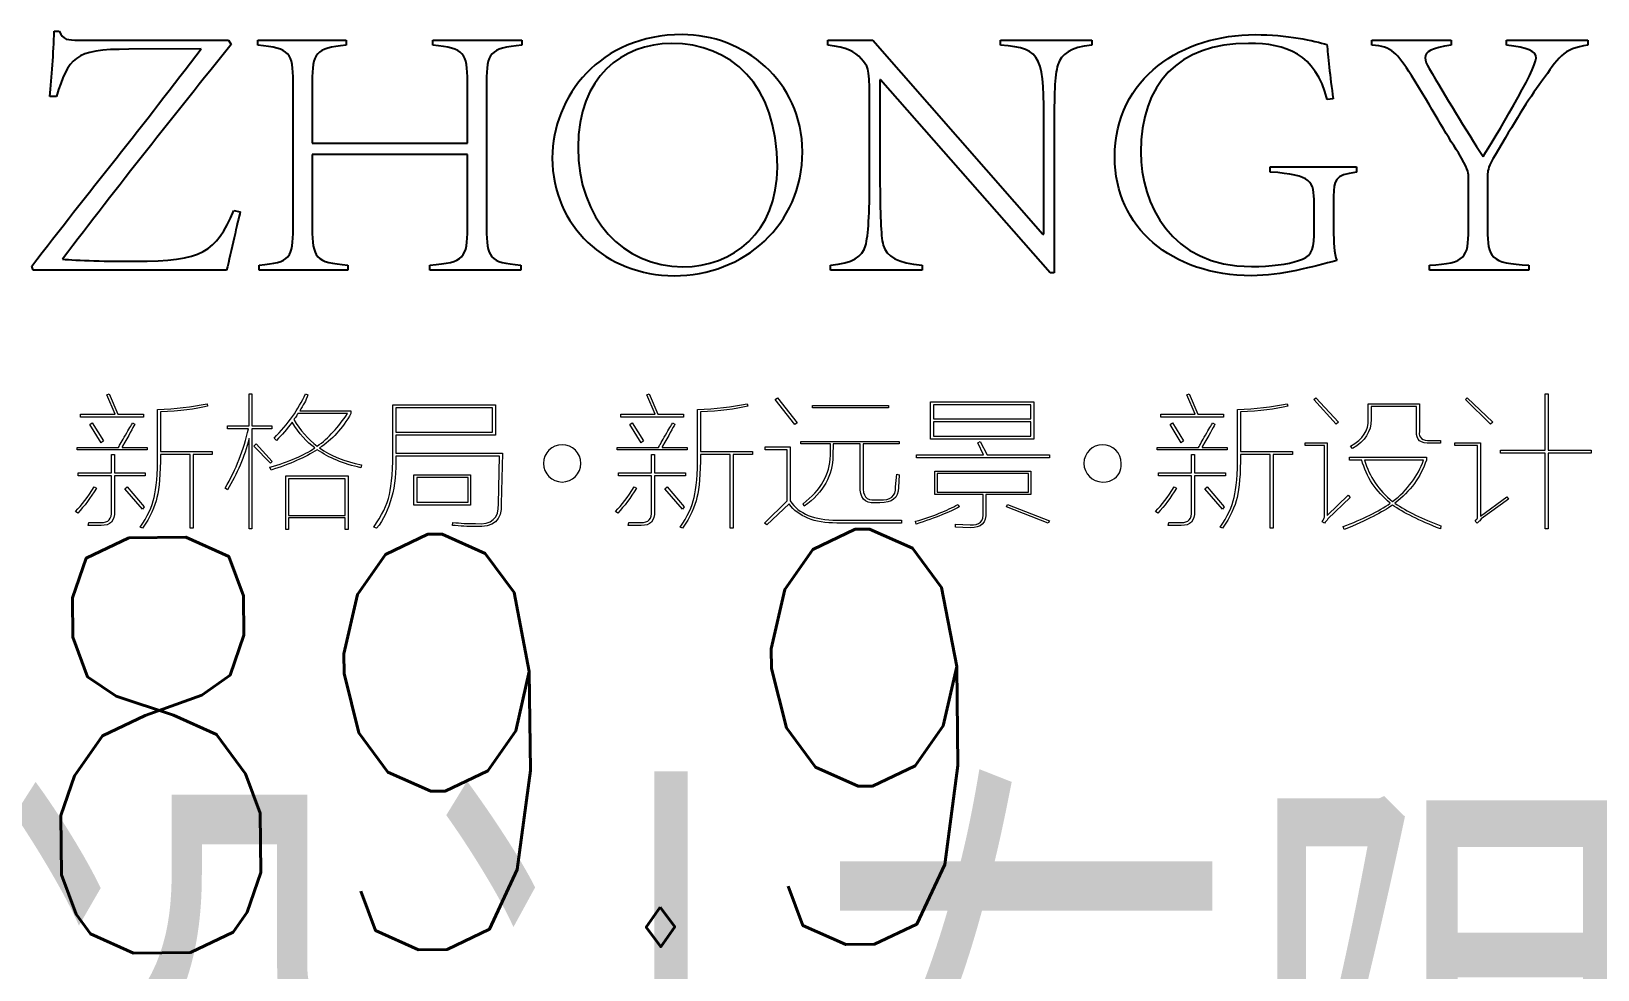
# Model space of a CAD drawing. Extents: x -266287 to 275962, y -324567 to 363765.
# Drawn here: x 256462 to 264000, y 328050 to 332569 of the extents above; entities that cross this region are included whole.
import ezdxf

# ---------------------------------------------------------------- set-up
doc = ezdxf.new("R2010")
doc.units = 0
doc.header["$LTSCALE"] = 1000
doc.layers.get('0').update_dxf_attribs({"linetype": 'CONTINUOUS'})
doc.layers.add('图层1', color=251, linetype='CONTINUOUS')
doc.styles.add('-黑体', font='simhei.ttf', dxfattribs={"width": 0.8})
doc.styles.add('ROMANS', font='ROMANS.shx', dxfattribs={"width": 0.8})

msp = doc.modelspace()

# ---------------------------------------------------------------- linework, layer by layer
at = {"lineweight": 9}
for p, q in [((256825.47448, 330817.73408), (256836.75717, 330823.24623)), ((256864.74857, 330725.14714), (256825.47448, 330817.73408)), ((256836.75717, 330823.24623), (256878.78733, 330725.14714)), ((259424.45451, 330817.73408), (259435.7372, 330823.24623)), ((259463.7286, 330725.14714), (259424.45451, 330817.73408)), ((259435.7372, 330823.24623), (259477.76737, 330725.14714)), ((260041.38499, 330795.25483), (260052.58155, 330803.60919)), ((260136.64188, 330674.76262), (260041.38499, 330795.25483)), ((260052.58155, 330803.60919), (260147.92457, 330683.11697)), ((260790.00424, 330784.05827), (261286.27024, 330784.05827)), ((260790.00424, 330604.65493), (260790.00424, 330784.05827)), ((261286.27024, 330784.05827), (261286.27024, 330604.65493)), ((262023.43455, 330817.73408), (262034.71724, 330823.24623)), ((262062.70864, 330725.14714), (262023.43455, 330817.73408)), ((262034.71724, 330823.24623), (262076.7474, 330725.14714)), ((262634.68061, 330795.25483), (262643.1211, 330803.60919)), ((262741.22019, 330677.51869), (262634.68061, 330795.25483)), ((262643.1211, 330803.60919), (262752.50288, 330685.95918)), ((263363.74895, 330795.25483), (263372.1033, 330803.60919)), ((263484.24116, 330677.51869), (263363.74895, 330795.25483)), ((263372.1033, 330803.60919), (263495.52385, 330685.95918)), ((263747.79097, 330823.24623), (263761.82973, 330823.24623)), ((263747.79097, 330551.34207), (263747.79097, 330823.24623)), ((263761.82973, 330823.24623), (263761.82973, 330551.34207)), ((256699.38399, 330711.10838), (256699.38399, 330725.14714)), ((256699.38399, 330725.14714), (256864.74857, 330725.14714)), ((257002.12175, 330711.10838), (256699.38399, 330711.10838)), ((256878.78733, 330725.14714), (257002.12175, 330725.14714)), ((257002.12175, 330725.14714), (257002.12175, 330711.10838)), ((258681.6058, 330756.06687), (258216.25953, 330756.06687)), ((258216.25953, 330756.06687), (258216.25953, 330638.24461)), ((258681.6058, 330638.24461), (258681.6058, 330756.06687)), ((259298.36402, 330711.10838), (259298.36402, 330725.14714)), ((259298.36402, 330725.14714), (259463.7286, 330725.14714)), ((259601.10179, 330711.10838), (259298.36402, 330711.10838)), ((259477.76737, 330725.14714), (259601.10179, 330725.14714)), ((259601.10179, 330725.14714), (259601.10179, 330711.10838)), ((260220.78834, 330767.26343), (260588.03551, 330767.26343)), ((260220.78834, 330756.06687), (260220.78834, 330767.26343)), ((260588.03551, 330756.06687), (260220.78834, 330756.06687)), ((260588.03551, 330767.26343), (260588.03551, 330756.06687)), ((261272.23148, 330770.01951), (260803.95687, 330770.01951)), ((260803.95687, 330770.01951), (260803.95687, 330702.75402)), ((261272.23148, 330702.75402), (261272.23148, 330770.01951)), ((261897.34405, 330711.10838), (261897.34405, 330725.14714)), ((261897.34405, 330725.14714), (262062.70864, 330725.14714)), ((262200.08182, 330711.10838), (261897.34405, 330711.10838)), ((262076.7474, 330725.14714), (262200.08182, 330725.14714)), ((262200.08182, 330725.14714), (262200.08182, 330711.10838)), ((256744.17023, 330674.76262), (256755.45291, 330683.11697)), ((256797.48308, 330587.77396), (256744.17023, 330674.76262)), ((256755.45291, 330683.11697), (256808.67964, 330596.21444)), ((258216.25953, 330638.24461), (258681.6058, 330638.24461)), ((259343.15026, 330674.76262), (259354.43295, 330683.11697)), ((259396.46311, 330587.77396), (259343.15026, 330674.76262)), ((259354.43295, 330683.11697), (259407.65967, 330596.21444)), ((260147.92457, 330683.11697), (260136.64188, 330674.76262)), ((260803.95687, 330702.75402), (261272.23148, 330702.75402)), ((261272.23148, 330688.71525), (260803.95687, 330688.71525)), ((260803.95687, 330688.71525), (260803.95687, 330618.60756)), ((261272.23148, 330618.60756), (261272.23148, 330688.71525)), ((261942.13029, 330674.76262), (261953.41298, 330683.11697)), ((261995.44315, 330587.77396), (261942.13029, 330674.76262)), ((261953.41298, 330683.11697), (262006.63971, 330596.21444)), ((262752.50288, 330685.95918), (262741.22019, 330677.51869)), ((263495.52385, 330685.95918), (263484.24116, 330677.51869)), ((256808.67964, 330596.21444), (256797.48308, 330587.77396)), ((257532.06356, 330570.97912), (257543.26012, 330582.17568)), ((257613.36782, 330489.58874), (257532.06356, 330570.97912)), ((257543.26012, 330582.17568), (257621.8083, 330498.02922)), ((259407.65967, 330596.21444), (259396.46311, 330587.77396)), ((261286.27024, 330604.65493), (260790.00424, 330604.65493)), ((260803.95687, 330618.60756), (261272.23148, 330618.60756)), ((261017.03603, 330587.77396), (261028.31872, 330593.37224)), ((261045.11356, 330528.86282), (261017.03603, 330587.77396)), ((261028.31872, 330593.37224), (261061.9084, 330528.86282)), ((262006.63971, 330596.21444), (261995.44315, 330587.77396)), ((257621.8083, 330498.02922), (257613.36782, 330489.58874)), ((260722.65262, 330514.91019), (260722.65262, 330528.86282)), ((260722.65262, 330528.86282), (261045.11356, 330528.86282)), ((261361.97622, 330514.91019), (260722.65262, 330514.91019)), ((261061.9084, 330528.86282), (261361.97622, 330528.86282)), ((261361.97622, 330528.86282), (261361.97622, 330514.91019)), ((263531.95573, 330537.30331), (263531.95573, 330551.34207)), ((263531.95573, 330551.34207), (263747.79097, 330551.34207)), ((263747.79097, 330537.30331), (263531.95573, 330537.30331)), ((263747.79097, 330172.81221), (263747.79097, 330537.30331)), ((263761.82973, 330551.34207), (263969.31061, 330551.34207)), ((263969.31061, 330537.30331), (263761.82973, 330537.30331)), ((263761.82973, 330537.30331), (263761.82973, 330172.81221)), ((263969.31061, 330551.34207), (263969.31061, 330537.30331)), ((257686.31771, 330427.92153), (257986.2994, 330427.92153)), ((257686.31771, 330170.05613), (257686.31771, 330427.92153)), ((257700.27035, 330413.96889), (257700.27035, 330237.32162)), ((257972.26064, 330413.96889), (257700.27035, 330413.96889)), ((257972.26064, 330237.32162), (257972.26064, 330413.96889)), ((257986.2994, 330427.92153), (257986.2994, 330170.05613)), ((258303.16206, 330433.60593), (258575.06622, 330433.60593)), ((258303.16206, 330287.79227), (258303.16206, 330433.60593)), ((258563.86966, 330419.56717), (258317.20083, 330419.56717)), ((258317.20083, 330419.56717), (258317.20083, 330301.83103)), ((258563.86966, 330301.83103), (258563.86966, 330419.56717)), ((258575.06622, 330433.60593), (258575.06622, 330287.79227)), ((261261.03492, 330439.20421), (260820.83784, 330439.20421)), ((260820.83784, 330439.20421), (260820.83784, 330349.45948)), ((261261.03492, 330349.45948), (261261.03492, 330439.20421)), ((256912.46314, 330366.25432), (256923.6597, 330374.6948)), ((256996.52347, 330268.15522), (256912.46314, 330366.25432)), ((256923.6597, 330374.6948), (257004.96396, 330279.35178)), ((259511.44318, 330366.25432), (259522.63974, 330374.6948)), ((259595.50351, 330268.15522), (259511.44318, 330366.25432)), ((259522.63974, 330374.6948), (259603.94399, 330279.35178)), ((260820.83784, 330349.45948), (261261.03492, 330349.45948)), ((262110.42321, 330366.25432), (262121.61977, 330374.6948)), ((262194.48354, 330268.15522), (262110.42321, 330366.25432)), ((262121.61977, 330374.6948), (262202.92402, 330279.35178)), ((257004.96396, 330279.35178), (256996.52347, 330268.15522)), ((258575.06622, 330287.79227), (258303.16206, 330287.79227)), ((258317.20083, 330301.83103), (258563.86966, 330301.83103)), ((259603.94399, 330279.35178), (259595.50351, 330268.15522)), ((261154.49534, 330279.35178), (261160.09362, 330290.63447)), ((261356.29181, 330200.88973), (261154.49534, 330279.35178)), ((261160.09362, 330290.63447), (261361.97622, 330212.08629)), ((262202.92402, 330279.35178), (262194.48354, 330268.15522)), ((257700.27035, 330237.32162), (257972.26064, 330237.32162)), ((257972.26064, 330226.03893), (257700.27035, 330226.03893)), ((257700.27035, 330226.03893), (257700.27035, 330170.05613)), ((257972.26064, 330170.05613), (257972.26064, 330226.03893)), ((261361.97622, 330212.08629), (261356.29181, 330200.88973)), ((257700.27035, 330170.05613), (257686.31771, 330170.05613)), ((257986.2994, 330170.05613), (257972.26064, 330170.05613)), ((263761.82973, 330172.81221), (263747.79097, 330172.81221))]:
    msp.add_line(p, q, dxfattribs=at)
for points in [[(256550.55586, 332255.80306), (256559.42698, 332346.06457), (256570.02065, 332464.66198), (256571.82933, 332569.04837)], [(256571.82933, 332569.04837), (256571.82933, 332569.04837), (256596.54789, 332569.04837), (256596.54789, 332569.04837)], [(256596.54789, 332569.04837), (256605.41901, 332549.58358), (256614.29013, 332538.90379), (256630.22369, 332531.84134)], [(256630.22369, 332531.84134), (256644.34859, 332526.58757), (256663.81337, 332526.58757), (256690.34061, 332526.58757)], [(256690.34061, 332526.58757), (256690.34061, 332526.58757), (257410.62395, 332526.58757), (257410.62395, 332526.58757)], [(257410.62395, 332526.58757), (257410.62395, 332526.58757), (257423.02629, 332505.3141), (257423.02629, 332505.3141)], [(257552.04512, 332501.78288), (257552.04512, 332501.78288), (257552.04512, 332526.58757), (257552.04512, 332526.58757)], [(257552.04512, 332526.58757), (257552.04512, 332526.58757), (257976.73926, 332526.58757), (257976.73926, 332526.58757)], [(257976.73926, 332526.58757), (257976.73926, 332526.58757), (257976.73926, 332501.78288), (257976.73926, 332501.78288)], [(258394.37096, 332501.78288), (258394.37096, 332501.78288), (258394.37096, 332526.58757), (258394.37096, 332526.58757)], [(258394.37096, 332526.58757), (258394.37096, 332526.58757), (258822.59633, 332526.58757), (258822.59633, 332526.58757)], [(258822.59633, 332526.58757), (258822.59633, 332526.58757), (258822.59633, 332501.78288), (258822.59633, 332501.78288)], [(260294.51338, 332501.78288), (260294.51338, 332501.78288), (260294.51338, 332526.58757), (260294.51338, 332526.58757)], [(260294.51338, 332526.58757), (260294.51338, 332526.58757), (260512.15729, 332526.58757), (260512.15729, 332526.58757)], [(260512.15729, 332526.58757), (260512.15729, 332526.58757), (261329.67845, 331592.19155), (261329.67845, 331592.19155)], [(261126.24556, 332501.78288), (261126.24556, 332501.78288), (261126.24556, 332526.58757), (261126.24556, 332526.58757)], [(261126.24556, 332526.58757), (261126.24556, 332526.58757), (261565.06459, 332526.58757), (261565.06459, 332526.58757)], [(261565.06459, 332526.58757), (261565.06459, 332526.58757), (261565.06459, 332501.78288), (261565.06459, 332501.78288)], [(262913.13046, 332501.78288), (262913.13046, 332501.78288), (262913.13046, 332526.58757), (262913.13046, 332526.58757)], [(262913.13046, 332526.58757), (262913.13046, 332526.58757), (263295.3638, 332526.58757), (263295.3638, 332526.58757)], [(263295.3638, 332526.58757), (263295.3638, 332526.58757), (263295.3638, 332501.78288), (263295.3638, 332501.78288)], [(263560.80841, 332501.78288), (263560.80841, 332501.78288), (263560.80841, 332526.58757), (263560.80841, 332526.58757)], [(263560.80841, 332526.58757), (263560.80841, 332526.58757), (263953.63542, 332526.58757), (263953.63542, 332526.58757)], [(263953.63542, 332526.58757), (263953.63542, 332526.58757), (263953.63542, 332501.78288), (263953.63542, 332501.78288)], [(256463.82558, 331438.19578), (256731.07886, 331785.11689), (257007.11714, 332126.69811), (257279.71032, 332484.12677)], [(256931.06666, 332482.31809), (256665.62205, 332484.12677), (256640.81736, 332439.85729), (256582.42299, 332255.80306)], [(257423.02629, 332505.3141), (257152.24179, 332165.62769), (256877.92606, 331824.04647), (256612.48145, 331471.87159)], [(257279.71032, 332484.12677), (257279.71032, 332484.12677), (256931.06666, 332482.31809), (256931.06666, 332482.31809)], [(257721.88833, 332324.7911), (257721.88833, 332462.8533), (257707.76343, 332489.46667), (257552.04512, 332501.78288)], [(257976.73926, 332501.78288), (257829.89207, 332489.46667), (257813.9585, 332462.8533), (257813.9585, 332324.7911)], [(258560.68295, 332324.7911), (258560.68295, 332462.8533), (258546.55806, 332489.46667), (258394.37096, 332501.78288)], [(258822.59633, 332501.78288), (258666.87802, 332489.46667), (258652.75313, 332462.8533), (258652.75313, 332324.7911)], [(259542.62129, 332510.654), (259307.32127, 332508.93145), (259093.12246, 332351.31834), (259093.12246, 332009.82325)], [(260455.48547, 332436.32607), (260425.42701, 332471.72442), (260388.3061, 332491.18921), (260294.51338, 332501.78288)], [(261335.01834, 332096.55353), (261335.01834, 332441.57984), (261333.2958, 332487.65799), (261126.24556, 332501.78288)], [(261565.06459, 332501.78288), (261462.48688, 332492.91176), (261418.2174, 332459.32208), (261402.28383, 332407.99016)], [(262697.46748, 332505.3141), (262702.72125, 332453.98218), (262711.59237, 332353.21314), (262727.52594, 332243.48685)], [(263104.24713, 332356.65823), (263033.45042, 332464.66198), (263012.17695, 332496.52911), (262913.13046, 332501.78288)], [(263953.63542, 332501.78288), (263831.59291, 332487.65799), (263810.31945, 332438.13474), (263730.65162, 332326.59978)], [(260496.22372, 332248.74062), (260496.22372, 332406.26761), (260487.3526, 332397.39649), (260455.48547, 332436.32607)], [(261402.28383, 332407.99016), (261386.35027, 332353.21314), (261384.54159, 332262.95164), (261384.54159, 332096.55353)], [(263189.16873, 332390.24792), (263265.30534, 332262.95164), (263366.16051, 332091.21363), (263449.27344, 331965.6399)], [(257721.88833, 331620.52746), (257721.88833, 331620.52746), (257721.88833, 332324.7911), (257721.88833, 332324.7911)], [(257813.9585, 332324.7911), (257813.9585, 332324.7911), (257813.9585, 332031.09671), (257813.9585, 332031.09671)], [(258560.68295, 332031.09671), (258560.68295, 332031.09671), (258560.68295, 332324.7911), (258560.68295, 332324.7911)], [(258652.75313, 332324.7911), (258652.75313, 332324.7911), (258652.75313, 331620.52746), (258652.75313, 331620.52746)], [(260549.27819, 332335.4709), (260549.27819, 332335.4709), (260545.74697, 332335.4709), (260545.74697, 332335.4709)], [(260545.74697, 332335.4709), (260545.74697, 332335.4709), (260545.74697, 331864.6986), (260545.74697, 331864.6986)], [(261365.0768, 331406.32864), (261365.0768, 331406.32864), (260549.27819, 332335.4709), (260549.27819, 332335.4709)], [(263330.76216, 331983.29601), (263270.55911, 332073.55751), (263203.29362, 332195.60002), (263104.24713, 332356.65823)], [(263730.65162, 332326.59978), (263667.00348, 332243.48685), (263594.39809, 332123.08076), (263507.66781, 331972.70234)], [(256582.42299, 332255.80306), (256582.42299, 332255.80306), (256550.55586, 332255.80306), (256550.55586, 332255.80306)], [(260496.22372, 331864.6986), (260496.22372, 331864.6986), (260496.22372, 332248.74062), (260496.22372, 332248.74062)], [(262727.52594, 332243.48685), (262727.52594, 332243.48685), (262699.19003, 332239.8695), (262699.19003, 332239.8695)], [(261335.01834, 331592.19155), (261335.01834, 331592.19155), (261335.01834, 332096.55353), (261335.01834, 332096.55353)], [(261384.54159, 332096.55353), (261384.54159, 332096.55353), (261384.54159, 331406.32864), (261384.54159, 331406.32864)], [(257813.9585, 332031.09671), (257813.9585, 332031.09671), (258560.68295, 332031.09671), (258560.68295, 332031.09671)], [(258560.68295, 331976.23357), (258560.68295, 331976.23357), (257813.9585, 331976.23357), (257813.9585, 331976.23357)], [(257813.9585, 331976.23357), (257813.9585, 331976.23357), (257813.9585, 331620.52746), (257813.9585, 331620.52746)], [(258560.68295, 331620.52746), (258560.68295, 331620.52746), (258560.68295, 331976.23357), (258560.68295, 331976.23357)], [(262424.8743, 331891.22583), (262424.8743, 331891.22583), (262424.8743, 331916.03052), (262424.8743, 331916.03052)], [(262424.8743, 331916.03052), (262424.8743, 331916.03052), (262838.97478, 331916.03052), (262838.97478, 331916.03052)], [(262838.97478, 331916.03052), (262838.97478, 331916.03052), (262838.97478, 331891.22583), (262838.97478, 331891.22583)], [(263378.56286, 331870.0385), (263378.56286, 331889.50329), (263374.94551, 331908.96808), (263330.76216, 331983.29601)], [(263507.66781, 331972.70234), (263474.07813, 331919.64787), (263472.35558, 331900.18308), (263470.54691, 331882.44084)], [(260476.75893, 331535.51973), (260490.88382, 331588.66032), (260496.22372, 331685.98427), (260496.22372, 331864.6986)], [(260545.74697, 331864.6986), (260547.55564, 331685.98427), (260549.27819, 331588.66032), (260561.68053, 331539.13708)], [(262635.54189, 331739.12487), (262635.54189, 331847.04248), (262626.67077, 331877.10094), (262424.8743, 331891.22583)], [(262838.97478, 331891.22583), (262734.58838, 331875.37839), (262729.33461, 331852.29626), (262729.33461, 331774.4371)], [(263378.56286, 331615.18756), (263378.56286, 331615.18756), (263378.56286, 331870.0385), (263378.56286, 331870.0385)], [(263470.54691, 331882.44084), (263470.54691, 331882.44084), (263470.54691, 331615.18756), (263470.54691, 331615.18756)], [(262729.33461, 331774.4371), (262729.33461, 331774.4371), (262729.33461, 331615.18756), (262729.33461, 331615.18756)], [(257467.20964, 331700.19529), (257454.89343, 331654.11714), (257423.02629, 331503.65259), (257401.75283, 331418.73099)], [(257437.15118, 331705.44906), (257437.15118, 331705.44906), (257467.20964, 331700.19529), (257467.20964, 331700.19529)], [(262635.54189, 331585.1291), (262635.54189, 331585.1291), (262635.54189, 331739.12487), (262635.54189, 331739.12487)], [(257559.10756, 331443.53568), (257707.76343, 331454.21547), (257721.88833, 331480.74271), (257721.88833, 331620.52746)], [(257813.9585, 331620.52746), (257813.9585, 331480.74271), (257829.89207, 331454.21547), (257985.61038, 331443.53568)], [(258380.24607, 331443.53568), (258546.55806, 331454.21547), (258560.68295, 331480.74271), (258560.68295, 331620.52746)], [(258652.75313, 331620.52746), (258652.75313, 331480.74271), (258666.87802, 331454.21547), (258817.34256, 331443.53568)], [(262729.33461, 331615.18756), (262729.33461, 331553.26197), (262731.05716, 331500.2075), (262745.18205, 331464.72301)], [(263190.97741, 331443.53568), (263364.35184, 331450.59812), (263378.56286, 331480.74271), (263378.56286, 331615.18756)], [(263470.54691, 331615.18756), (263470.54691, 331480.74271), (263484.6718, 331450.59812), (263668.72602, 331443.53568)], [(260561.68053, 331539.13708), (260577.6141, 331484.1878), (260630.66857, 331452.4068), (260749.26598, 331443.53568)], [(261329.67845, 331592.19155), (261329.67845, 331592.19155), (261335.01834, 331592.19155), (261335.01834, 331592.19155)], [(262561.21395, 331464.72301), (262614.26842, 331482.46525), (262635.54189, 331507.26994), (262635.54189, 331585.1291)], [(260308.63827, 331443.53568), (260413.02466, 331450.59812), (260462.63404, 331486.08261), (260476.75893, 331535.51973)], [(256470.97415, 331418.73099), (256470.97415, 331418.73099), (256463.82558, 331438.19578), (256463.82558, 331438.19578)], [(257401.75283, 331418.73099), (257401.75283, 331418.73099), (256470.97415, 331418.73099), (256470.97415, 331418.73099)], [(257559.10756, 331418.73099), (257559.10756, 331418.73099), (257559.10756, 331443.53568), (257559.10756, 331443.53568)], [(257985.61038, 331418.73099), (257985.61038, 331418.73099), (257559.10756, 331418.73099), (257559.10756, 331418.73099)], [(257985.61038, 331443.53568), (257985.61038, 331443.53568), (257985.61038, 331418.73099), (257985.61038, 331418.73099)], [(258380.24607, 331418.73099), (258380.24607, 331418.73099), (258380.24607, 331443.53568), (258380.24607, 331443.53568)], [(258817.34256, 331418.73099), (258817.34256, 331418.73099), (258380.24607, 331418.73099), (258380.24607, 331418.73099)], [(258817.34256, 331443.53568), (258817.34256, 331443.53568), (258817.34256, 331418.73099), (258817.34256, 331418.73099)], [(260308.63827, 331418.73099), (260308.63827, 331418.73099), (260308.63827, 331443.53568), (260308.63827, 331443.53568)], [(260749.26598, 331418.73099), (260749.26598, 331418.73099), (260308.63827, 331418.73099), (260308.63827, 331418.73099)], [(260749.26598, 331443.53568), (260749.26598, 331443.53568), (260749.26598, 331418.73099), (260749.26598, 331418.73099)], [(261384.54159, 331406.32864), (261384.54159, 331406.32864), (261365.0768, 331406.32864), (261365.0768, 331406.32864)], [(263190.97741, 331418.73099), (263190.97741, 331418.73099), (263190.97741, 331443.53568), (263190.97741, 331443.53568)], [(263668.72602, 331418.73099), (263668.72602, 331418.73099), (263190.97741, 331418.73099), (263190.97741, 331418.73099)], [(263668.72602, 331443.53568), (263668.72602, 331443.53568), (263668.72602, 331418.73099), (263668.72602, 331418.73099)]]:
    msp.add_open_spline(points, degree=3)
for points, knots in [([(260172.64313, 331988.54978), (260172.64313, 331636.46102), (259891.26495, 331392.20375), (259555.02363, 331392.20375), (259231.18466, 331392.20375), (258969.27127, 331631.12112), (258969.27127, 331958.57745), (258969.27127, 332255.80306), (259199.31752, 332553.1148), (259593.95321, 332553.1148), (259889.5424, 332553.1148), (260172.64313, 332331.85355), (260172.64313, 331988.54978)], [0, 0, 0, 0, 1, 1, 1, 2, 2, 2, 3, 3, 3, 4, 4, 4, 4]), ([(262745.18205, 331464.72301), (262630.20199, 331436.47323), (262479.73745, 331392.20375), (262334.69893, 331392.20375), (261948.84823, 331392.20375), (261676.34118, 331625.78123), (261676.34118, 331962.02255), (261676.34118, 332349.59579), (262003.71138, 332553.1148), (262352.35504, 332553.1148), (262502.81959, 332553.1148), (262637.26444, 332523.05635), (262697.46748, 332505.3141)], [3, 3, 3, 3, 4, 4, 4, 5, 5, 5, 6, 6, 6, 7, 7, 7, 7]), ([(259093.12246, 332009.82325), (259093.12246, 331664.71081), (259310.85249, 331434.75068), (259597.48444, 331434.75068), (259836.40181, 331434.75068), (260052.32317, 331599.25399), (260052.32317, 331914.30797), (260052.32317, 332316.00611), (259827.53069, 332510.654), (259542.62129, 332510.654)], [0, 0, 0, 0, 1, 1, 1, 2, 2, 2, 3, 3, 3, 3]), ([(262699.19003, 332239.8695), (262640.79566, 332462.8533), (262502.81959, 332510.654), (262320.48791, 332510.654), (261980.71536, 332510.654), (261802.00104, 332314.19743), (261802.00104, 331986.82723), (261802.00104, 331739.12487), (261943.59446, 331436.47323), (262334.69893, 331436.47323), (262428.49165, 331436.47323), (262508.07336, 331447.15303), (262561.21395, 331464.72301)], [9, 9, 9, 9, 10, 10, 10, 11, 11, 11, 12, 12, 12, 13, 13, 13, 13]), ([(263295.3638, 332501.78288), (263201.57108, 332489.46667), (263169.70394, 332471.72442), (263169.70394, 332441.57984), (263169.70394, 332427.45495), (263176.76639, 332409.7127), (263189.16873, 332390.24792)], [8, 8, 8, 8, 9, 9, 9, 10, 10, 10, 10]), ([(263449.27344, 331965.6399), (263502.41404, 332052.28405), (263704.12438, 332384.99414), (263704.12438, 332439.85729), (263704.12438, 332477.06432), (263663.47225, 332489.46667), (263560.80841, 332501.78288)], [11, 11, 11, 11, 12, 12, 12, 13, 13, 13, 13]), ([(256612.48145, 331471.87159), (256676.21572, 331464.72301), (256835.46526, 331461.27792), (256961.12512, 331461.27792), (257288.49531, 331461.27792), (257348.69836, 331505.54739), (257437.15118, 331705.44906)], [5, 5, 5, 5, 6, 6, 6, 7, 7, 7, 7])]:
    msp.add_open_spline(points, degree=3, knots=knots)
for points in [[(257509.67044, 330669.07821), (257509.67044, 330669.07821), (257509.67044, 330823.24623), (257509.67044, 330823.24623)], [(257509.67044, 330823.24623), (257509.67044, 330823.24623), (257523.70921, 330823.24623), (257523.70921, 330823.24623)], [(257523.70921, 330823.24623), (257523.70921, 330823.24623), (257523.70921, 330669.07821), (257523.70921, 330669.07821)], [(257630.24879, 330610.16708), (257697.51427, 330677.51869), (257747.98492, 330748.48766), (257781.5746, 330823.24623)], [(257792.85729, 330817.73408), (257783.46941, 330791.55136), (257770.37804, 330766.2299), (257753.5832, 330741.94198)], [(257781.5746, 330823.24623), (257781.5746, 330823.24623), (257792.85729, 330817.73408), (257792.85729, 330817.73408)], [(257069.47337, 330747.62639), (257155.4285, 330751.32987), (257234.83795, 330760.63162), (257307.78785, 330775.61779)], [(257069.47337, 330531.70503), (257069.47337, 330531.70503), (257069.47337, 330747.62639), (257069.47337, 330747.62639)], [(257310.54392, 330764.42123), (257252.58019, 330749.43506), (257176.87422, 330740.04718), (257083.426, 330736.42983)], [(257083.426, 330736.42983), (257083.426, 330736.42983), (257083.426, 330545.74379), (257083.426, 330545.74379)], [(257307.78785, 330775.61779), (257307.78785, 330775.61779), (257310.54392, 330764.42123), (257310.54392, 330764.42123)], [(257736.78836, 330713.95058), (257731.19008, 330708.3523), (257727.40048, 330703.70142), (257725.50568, 330699.91182)], [(257745.14272, 330727.98934), (257743.24792, 330726.09454), (257740.49184, 330721.44366), (257736.78836, 330713.95058)], [(257983.4572, 330727.98934), (257983.4572, 330727.98934), (257745.14272, 330727.98934), (257745.14272, 330727.98934)], [(257753.5832, 330741.94198), (257753.5832, 330741.94198), (258000.33817, 330741.94198), (258000.33817, 330741.94198)], [(257837.72966, 330570.97912), (257891.90379, 330610.16708), (257940.47963, 330662.53253), (257983.4572, 330727.98934)], [(258000.33817, 330727.98934), (257959.16928, 330656.93425), (257908.69863, 330601.81272), (257848.92622, 330562.53863)], [(258000.33817, 330741.94198), (258000.33817, 330741.94198), (258000.33817, 330727.98934), (258000.33817, 330727.98934)], [(258202.22076, 330770.01951), (258202.22076, 330770.01951), (258695.64456, 330770.01951), (258695.64456, 330770.01951)], [(258202.22076, 330573.82132), (258202.22076, 330573.82132), (258202.22076, 330770.01951), (258202.22076, 330770.01951)], [(258695.64456, 330770.01951), (258695.64456, 330770.01951), (258695.64456, 330624.29197), (258695.64456, 330624.29197)], [(259668.4534, 330747.62639), (259754.40853, 330751.32987), (259833.81799, 330760.63162), (259906.76788, 330775.61779)], [(259668.4534, 330531.70503), (259668.4534, 330531.70503), (259668.4534, 330747.62639), (259668.4534, 330747.62639)], [(259909.52396, 330764.42123), (259851.56023, 330749.43506), (259775.85425, 330740.04718), (259682.40604, 330736.42983)], [(259682.40604, 330736.42983), (259682.40604, 330736.42983), (259682.40604, 330545.74379), (259682.40604, 330545.74379)], [(259906.76788, 330775.61779), (259906.76788, 330775.61779), (259909.52396, 330764.42123), (259909.52396, 330764.42123)], [(262267.43344, 330747.62639), (262353.38857, 330751.32987), (262432.79802, 330760.63162), (262505.74792, 330775.61779)], [(262267.43344, 330531.70503), (262267.43344, 330531.70503), (262267.43344, 330747.62639), (262267.43344, 330747.62639)], [(262508.50399, 330764.42123), (262450.54026, 330749.43506), (262374.83429, 330740.04718), (262281.38607, 330736.42983)], [(262281.38607, 330736.42983), (262281.38607, 330736.42983), (262281.38607, 330545.74379), (262281.38607, 330545.74379)], [(262505.74792, 330775.61779), (262505.74792, 330775.61779), (262508.50399, 330764.42123), (262508.50399, 330764.42123)], [(262895.47434, 330775.61779), (262895.47434, 330775.61779), (263142.22931, 330775.61779), (263142.22931, 330775.61779)], [(262895.47434, 330699.91182), (262895.47434, 330699.91182), (262895.47434, 330775.61779), (262895.47434, 330775.61779)], [(263128.19054, 330761.57902), (263128.19054, 330761.57902), (262909.51311, 330761.57902), (262909.51311, 330761.57902)], [(262909.51311, 330761.57902), (262909.51311, 330761.57902), (262909.51311, 330699.91182), (262909.51311, 330699.91182)], [(263128.19054, 330641.00068), (263128.19054, 330641.00068), (263128.19054, 330761.57902), (263128.19054, 330761.57902)], [(263142.22931, 330775.61779), (263142.22931, 330775.61779), (263142.22931, 330641.00068), (263142.22931, 330641.00068)], [(256960.09159, 330677.51869), (256950.7037, 330658.74292), (256931.06666, 330623.25844), (256901.18045, 330570.97912)], [(256915.21922, 330624.29197), (256932.01406, 330654.09205), (256943.29675, 330673.72909), (256948.89503, 330683.11697)], [(256948.89503, 330683.11697), (256948.89503, 330683.11697), (256960.09159, 330677.51869), (256960.09159, 330677.51869)], [(257394.69038, 330369.09652), (257446.96971, 330458.75513), (257484.43512, 330554.18428), (257506.82824, 330655.12557)], [(257405.88694, 330669.07821), (257405.88694, 330669.07821), (257509.67044, 330669.07821), (257509.67044, 330669.07821)], [(257405.88694, 330655.12557), (257405.88694, 330655.12557), (257405.88694, 330669.07821), (257405.88694, 330669.07821)], [(257506.82824, 330655.12557), (257506.82824, 330655.12557), (257405.88694, 330655.12557), (257405.88694, 330655.12557)], [(257523.70921, 330669.07821), (257523.70921, 330669.07821), (257618.9661, 330669.07821), (257618.9661, 330669.07821)], [(257618.9661, 330655.12557), (257618.9661, 330655.12557), (257523.70921, 330655.12557), (257523.70921, 330655.12557)], [(257523.70921, 330655.12557), (257523.70921, 330655.12557), (257523.70921, 330172.81221), (257523.70921, 330172.81221)], [(257618.9661, 330669.07821), (257618.9661, 330669.07821), (257618.9661, 330655.12557), (257618.9661, 330655.12557)], [(257717.15132, 330685.95918), (257692.77727, 330654.09205), (257667.54194, 330625.15324), (257641.44535, 330598.97052)], [(257826.44697, 330562.53863), (257787.25901, 330590.53003), (257750.741, 330631.69892), (257717.15132, 330685.95918)], [(257725.50568, 330699.91182), (257755.39188, 330647.54636), (257792.85729, 330604.65493), (257837.72966, 330570.97912)], [(259559.07162, 330677.51869), (259549.68374, 330658.74292), (259530.04669, 330623.25844), (259500.16049, 330570.97912)], [(259514.19925, 330624.29197), (259530.99409, 330654.09205), (259542.27678, 330673.72909), (259547.87506, 330683.11697)], [(259547.87506, 330683.11697), (259547.87506, 330683.11697), (259559.07162, 330677.51869), (259559.07162, 330677.51869)], [(262158.05165, 330677.51869), (262148.66377, 330658.74292), (262129.02673, 330623.25844), (262099.14052, 330570.97912)], [(262113.17929, 330624.29197), (262129.97413, 330654.09205), (262141.25681, 330673.72909), (262146.85509, 330683.11697)], [(262146.85509, 330683.11697), (262146.85509, 330683.11697), (262158.05165, 330677.51869), (262158.05165, 330677.51869)], [(262811.32789, 330570.97912), (262871.18642, 330604.65493), (262899.17782, 330647.54636), (262895.47434, 330699.91182)], [(262909.51311, 330699.91182), (262911.32178, 330642.03421), (262881.43558, 330595.18091), (262819.76837, 330559.69643)], [(263195.45603, 330585.01788), (263148.68886, 330583.12308), (263126.29574, 330601.81272), (263128.19054, 330641.00068)], [(263142.22931, 330641.00068), (263138.4397, 330611.11448), (263156.18194, 330597.07572), (263195.45603, 330598.97052)], [(256682.50302, 330565.38084), (256682.50302, 330565.38084), (256881.62954, 330565.38084), (256881.62954, 330565.38084)], [(256682.50302, 330554.18428), (256682.50302, 330554.18428), (256682.50302, 330565.38084), (256682.50302, 330565.38084)], [(256881.62954, 330565.38084), (256887.22782, 330576.5774), (256898.42438, 330596.21444), (256915.21922, 330624.29197)], [(256901.18045, 330570.97912), (256899.37178, 330569.08431), (256898.42438, 330567.18951), (256898.42438, 330565.38084)], [(256898.42438, 330565.38084), (256898.42438, 330565.38084), (257019.00272, 330565.38084), (257019.00272, 330565.38084)], [(257019.00272, 330565.38084), (257019.00272, 330565.38084), (257019.00272, 330554.18428), (257019.00272, 330554.18428)], [(257509.67044, 330607.411), (257487.1912, 330519.56107), (257452.65411, 330437.30941), (257405.88694, 330360.74216)], [(257509.67044, 330172.81221), (257509.67044, 330172.81221), (257509.67044, 330607.411), (257509.67044, 330607.411)], [(257610.61174, 330470.03782), (257702.16515, 330496.13442), (257774.16765, 330526.96802), (257826.44697, 330562.53863)], [(257641.44535, 330598.97052), (257641.44535, 330598.97052), (257630.24879, 330610.16708), (257630.24879, 330610.16708)], [(257848.92622, 330562.53863), (257903.10035, 330525.07322), (257970.36584, 330498.02922), (258050.80882, 330481.23438)], [(258185.3398, 330338.26292), (258196.62248, 330384.94396), (258202.22076, 330463.40601), (258202.22076, 330573.82132)], [(258695.64456, 330624.29197), (258695.64456, 330624.29197), (258216.25953, 330624.29197), (258216.25953, 330624.29197)], [(258216.25953, 330624.29197), (258216.25953, 330624.29197), (258216.25953, 330573.82132), (258216.25953, 330573.82132)], [(258216.25953, 330573.82132), (258216.25953, 330573.82132), (258216.25953, 330537.30331), (258216.25953, 330537.30331)], [(259281.48305, 330565.38084), (259281.48305, 330565.38084), (259480.60957, 330565.38084), (259480.60957, 330565.38084)], [(259281.48305, 330554.18428), (259281.48305, 330554.18428), (259281.48305, 330565.38084), (259281.48305, 330565.38084)], [(259480.60957, 330565.38084), (259486.20785, 330576.5774), (259497.40441, 330596.21444), (259514.19925, 330624.29197)], [(259500.16049, 330570.97912), (259498.35181, 330569.08431), (259497.40441, 330567.18951), (259497.40441, 330565.38084)], [(259497.40441, 330565.38084), (259497.40441, 330565.38084), (259617.98275, 330565.38084), (259617.98275, 330565.38084)], [(259617.98275, 330565.38084), (259617.98275, 330565.38084), (259617.98275, 330554.18428), (259617.98275, 330554.18428)], [(259993.67042, 330568.13691), (259993.67042, 330568.13691), (260114.24876, 330568.13691), (260114.24876, 330568.13691)], [(259993.67042, 330554.18428), (259993.67042, 330554.18428), (259993.67042, 330568.13691), (259993.67042, 330568.13691)], [(260114.24876, 330568.13691), (260114.24876, 330568.13691), (260114.24876, 330307.34318), (260114.24876, 330307.34318)], [(260164.71941, 330582.17568), (260164.71941, 330582.17568), (260164.71941, 330593.37224), (260164.71941, 330593.37224)], [(260164.71941, 330593.37224), (260164.71941, 330593.37224), (260638.50616, 330593.37224), (260638.50616, 330593.37224)], [(260307.69087, 330582.17568), (260307.69087, 330582.17568), (260164.71941, 330582.17568), (260164.71941, 330582.17568)], [(260307.69087, 330526.10675), (260307.69087, 330526.10675), (260307.69087, 330582.17568), (260307.69087, 330582.17568)], [(260321.72963, 330582.17568), (260321.72963, 330582.17568), (260318.88743, 330526.10675), (260318.88743, 330526.10675)], [(260450.66233, 330582.17568), (260450.66233, 330582.17568), (260321.72963, 330582.17568), (260321.72963, 330582.17568)], [(260450.66233, 330380.29308), (260450.66233, 330380.29308), (260450.66233, 330582.17568), (260450.66233, 330582.17568)], [(260638.50616, 330582.17568), (260638.50616, 330582.17568), (260464.7011, 330582.17568), (260464.7011, 330582.17568)], [(260464.7011, 330582.17568), (260464.7011, 330582.17568), (260464.7011, 330380.29308), (260464.7011, 330380.29308)], [(260638.50616, 330593.37224), (260638.50616, 330593.37224), (260638.50616, 330582.17568), (260638.50616, 330582.17568)], [(261880.46309, 330565.38084), (261880.46309, 330565.38084), (262079.5896, 330565.38084), (262079.5896, 330565.38084)], [(261880.46309, 330554.18428), (261880.46309, 330554.18428), (261880.46309, 330565.38084), (261880.46309, 330565.38084)], [(262079.5896, 330565.38084), (262085.18788, 330576.5774), (262096.38445, 330596.21444), (262113.17929, 330624.29197)], [(262099.14052, 330570.97912), (262097.33185, 330569.08431), (262096.38445, 330567.18951), (262096.38445, 330565.38084)], [(262096.38445, 330565.38084), (262096.38445, 330565.38084), (262216.96279, 330565.38084), (262216.96279, 330565.38084)], [(262216.96279, 330565.38084), (262216.96279, 330565.38084), (262216.96279, 330554.18428), (262216.96279, 330554.18428)], [(262592.65045, 330573.82132), (262592.65045, 330573.82132), (262592.65045, 330587.77396), (262592.65045, 330587.77396)], [(262592.65045, 330587.77396), (262592.65045, 330587.77396), (262699.19003, 330587.77396), (262699.19003, 330587.77396)], [(262685.15126, 330573.82132), (262685.15126, 330573.82132), (262592.65045, 330573.82132), (262592.65045, 330573.82132)], [(262685.15126, 330228.88114), (262685.15126, 330228.88114), (262685.15126, 330573.82132), (262685.15126, 330573.82132)], [(262699.19003, 330587.77396), (262699.19003, 330587.77396), (262699.19003, 330237.32162), (262699.19003, 330237.32162)], [(262819.76837, 330559.69643), (262819.76837, 330559.69643), (262811.32789, 330570.97912), (262811.32789, 330570.97912)], [(263195.45603, 330598.97052), (263195.45603, 330598.97052), (263243.1706, 330598.97052), (263243.1706, 330598.97052)], [(263243.1706, 330585.01788), (263243.1706, 330585.01788), (263195.45603, 330585.01788), (263195.45603, 330585.01788)], [(263243.1706, 330598.97052), (263243.1706, 330598.97052), (263243.1706, 330585.01788), (263243.1706, 330585.01788)], [(263313.2783, 330587.77396), (263313.2783, 330587.77396), (263436.61272, 330587.77396), (263436.61272, 330587.77396)], [(263313.2783, 330573.82132), (263313.2783, 330573.82132), (263313.2783, 330587.77396), (263313.2783, 330587.77396)], [(263422.57395, 330573.82132), (263422.57395, 330573.82132), (263313.2783, 330573.82132), (263313.2783, 330573.82132)], [(263422.57395, 330228.88114), (263422.57395, 330228.88114), (263422.57395, 330573.82132), (263422.57395, 330573.82132)], [(263436.61272, 330587.77396), (263436.61272, 330587.77396), (263436.61272, 330234.47942), (263436.61272, 330234.47942)], [(257019.00272, 330554.18428), (257019.00272, 330554.18428), (256682.50302, 330554.18428), (256682.50302, 330554.18428)], [(256847.95373, 330442.04642), (256847.95373, 330442.04642), (256847.95373, 330531.70503), (256847.95373, 330531.70503)], [(256847.95373, 330531.70503), (256847.95373, 330531.70503), (256861.99249, 330531.70503), (256861.99249, 330531.70503)], [(256861.99249, 330531.70503), (256861.99249, 330531.70503), (256861.99249, 330442.04642), (256861.99249, 330442.04642)], [(257052.5924, 330324.22415), (257063.78896, 330367.20172), (257069.47337, 330436.36201), (257069.47337, 330531.70503)], [(257083.426, 330531.70503), (257083.426, 330438.25681), (257077.82772, 330369.09652), (257066.63116, 330324.22415)], [(257083.426, 330545.74379), (257083.426, 330545.74379), (257333.02317, 330545.74379), (257333.02317, 330545.74379)], [(257226.48359, 330531.70503), (257226.48359, 330531.70503), (257083.426, 330531.70503), (257083.426, 330531.70503)], [(257226.48359, 330175.56828), (257226.48359, 330175.56828), (257226.48359, 330531.70503), (257226.48359, 330531.70503)], [(257333.02317, 330531.70503), (257333.02317, 330531.70503), (257240.43623, 330531.70503), (257240.43623, 330531.70503)], [(257240.43623, 330531.70503), (257240.43623, 330531.70503), (257240.43623, 330175.56828), (257240.43623, 330175.56828)], [(257333.02317, 330545.74379), (257333.02317, 330545.74379), (257333.02317, 330531.70503), (257333.02317, 330531.70503)], [(257837.72966, 330554.18428), (257779.76593, 330516.71886), (257705.95476, 330484.07658), (257616.21002, 330455.99905)], [(258047.96661, 330467.19562), (257963.82016, 330485.88526), (257893.79859, 330514.91019), (257837.72966, 330554.18428)], [(258050.80882, 330481.23438), (258050.80882, 330481.23438), (258047.96661, 330467.19562), (258047.96661, 330467.19562)], [(258216.25953, 330523.35067), (258219.96301, 330373.7474), (258189.1294, 330257.90606), (258123.67259, 330175.56828)], [(258216.25953, 330537.30331), (258216.25953, 330537.30331), (258729.32037, 330537.30331), (258729.32037, 330537.30331)], [(258715.28161, 330523.35067), (258715.28161, 330523.35067), (258216.25953, 330523.35067), (258216.25953, 330523.35067)], [(258709.68333, 330293.39055), (258709.68333, 330293.39055), (258715.28161, 330523.35067), (258715.28161, 330523.35067)], [(258729.32037, 330537.30331), (258729.32037, 330537.30331), (258723.72209, 330293.39055), (258723.72209, 330293.39055)], [(259617.98275, 330554.18428), (259617.98275, 330554.18428), (259281.48305, 330554.18428), (259281.48305, 330554.18428)], [(259446.93376, 330442.04642), (259446.93376, 330442.04642), (259446.93376, 330531.70503), (259446.93376, 330531.70503)], [(259446.93376, 330531.70503), (259446.93376, 330531.70503), (259460.97253, 330531.70503), (259460.97253, 330531.70503)], [(259460.97253, 330531.70503), (259460.97253, 330531.70503), (259460.97253, 330442.04642), (259460.97253, 330442.04642)], [(259651.57243, 330324.22415), (259662.76899, 330367.20172), (259668.4534, 330436.36201), (259668.4534, 330531.70503)], [(259682.40604, 330531.70503), (259682.40604, 330438.25681), (259676.80776, 330369.09652), (259665.6112, 330324.22415)], [(259682.40604, 330545.74379), (259682.40604, 330545.74379), (259932.00321, 330545.74379), (259932.00321, 330545.74379)], [(259825.46363, 330531.70503), (259825.46363, 330531.70503), (259682.40604, 330531.70503), (259682.40604, 330531.70503)], [(259825.46363, 330175.56828), (259825.46363, 330175.56828), (259825.46363, 330531.70503), (259825.46363, 330531.70503)], [(259932.00321, 330531.70503), (259932.00321, 330531.70503), (259839.41627, 330531.70503), (259839.41627, 330531.70503)], [(259839.41627, 330531.70503), (259839.41627, 330531.70503), (259839.41627, 330175.56828), (259839.41627, 330175.56828)], [(259932.00321, 330545.74379), (259932.00321, 330545.74379), (259932.00321, 330531.70503), (259932.00321, 330531.70503)], [(260100.20999, 330554.18428), (260100.20999, 330554.18428), (259993.67042, 330554.18428), (259993.67042, 330554.18428)], [(260100.20999, 330307.34318), (260100.20999, 330307.34318), (260100.20999, 330554.18428), (260100.20999, 330554.18428)], [(260175.91597, 330293.39055), (260261.8711, 330358.84736), (260305.79607, 330436.36201), (260307.69087, 330526.10675)], [(260318.88743, 330526.10675), (260320.78223, 330430.76373), (260274.96246, 330349.45948), (260181.51425, 330282.19399)], [(262216.96279, 330554.18428), (262216.96279, 330554.18428), (261880.46309, 330554.18428), (261880.46309, 330554.18428)], [(262045.9138, 330442.04642), (262045.9138, 330442.04642), (262045.9138, 330531.70503), (262045.9138, 330531.70503)], [(262045.9138, 330531.70503), (262045.9138, 330531.70503), (262059.95256, 330531.70503), (262059.95256, 330531.70503)], [(262059.95256, 330531.70503), (262059.95256, 330531.70503), (262059.95256, 330442.04642), (262059.95256, 330442.04642)], [(262250.55247, 330324.22415), (262261.74903, 330367.20172), (262267.43344, 330436.36201), (262267.43344, 330531.70503)], [(262281.38607, 330531.70503), (262281.38607, 330438.25681), (262275.78779, 330369.09652), (262264.59123, 330324.22415)], [(262281.38607, 330545.74379), (262281.38607, 330545.74379), (262530.98324, 330545.74379), (262530.98324, 330545.74379)], [(262424.44366, 330531.70503), (262424.44366, 330531.70503), (262281.38607, 330531.70503), (262281.38607, 330531.70503)], [(262424.44366, 330175.56828), (262424.44366, 330175.56828), (262424.44366, 330531.70503), (262424.44366, 330531.70503)], [(262530.98324, 330531.70503), (262530.98324, 330531.70503), (262438.3963, 330531.70503), (262438.3963, 330531.70503)], [(262438.3963, 330531.70503), (262438.3963, 330531.70503), (262438.3963, 330175.56828), (262438.3963, 330175.56828)], [(262530.98324, 330545.74379), (262530.98324, 330545.74379), (262530.98324, 330531.70503), (262530.98324, 330531.70503)], [(262805.72961, 330503.71363), (262805.72961, 330503.71363), (262805.72961, 330517.66626), (262805.72961, 330517.66626)], [(262805.72961, 330517.66626), (262805.72961, 330517.66626), (263175.81899, 330517.66626), (263175.81899, 330517.66626)], [(262864.64074, 330503.71363), (262864.64074, 330503.71363), (262805.72961, 330503.71363), (262805.72961, 330503.71363)], [(263002.01392, 330296.14662), (262932.85363, 330354.11036), (262887.03386, 330423.27065), (262864.64074, 330503.71363)], [(262878.6795, 330503.71363), (262901.07262, 330425.16545), (262945.94499, 330358.84736), (263013.21048, 330304.58711)], [(263161.78022, 330503.71363), (263161.78022, 330503.71363), (262878.6795, 330503.71363), (262878.6795, 330503.71363)], [(263013.21048, 330304.58711), (263086.16038, 330360.74216), (263135.5975, 330427.06025), (263161.78022, 330503.71363)], [(263175.81899, 330503.71363), (263149.63626, 330423.27065), (263099.16561, 330354.11036), (263024.40704, 330296.14662)], [(263175.81899, 330517.66626), (263175.81899, 330517.66626), (263175.81899, 330503.71363), (263175.81899, 330503.71363)], [(256688.1013, 330442.04642), (256688.1013, 330442.04642), (256847.95373, 330442.04642), (256847.95373, 330442.04642)], [(256688.1013, 330427.92153), (256688.1013, 330427.92153), (256688.1013, 330442.04642), (256688.1013, 330442.04642)], [(256847.95373, 330427.92153), (256847.95373, 330427.92153), (256688.1013, 330427.92153), (256688.1013, 330427.92153)], [(256847.95373, 330259.80087), (256847.95373, 330259.80087), (256847.95373, 330427.92153), (256847.95373, 330427.92153)], [(256861.99249, 330442.04642), (256861.99249, 330442.04642), (257010.56224, 330442.04642), (257010.56224, 330442.04642)], [(257010.56224, 330427.92153), (257010.56224, 330427.92153), (256861.99249, 330427.92153), (256861.99249, 330427.92153)], [(256861.99249, 330427.92153), (256861.99249, 330427.92153), (256861.99249, 330259.80087), (256861.99249, 330259.80087)], [(257010.56224, 330442.04642), (257010.56224, 330442.04642), (257010.56224, 330427.92153), (257010.56224, 330427.92153)], [(257616.21002, 330455.99905), (257616.21002, 330455.99905), (257610.61174, 330470.03782), (257610.61174, 330470.03782)], [(259287.08133, 330442.04642), (259287.08133, 330442.04642), (259446.93376, 330442.04642), (259446.93376, 330442.04642)], [(259287.08133, 330427.92153), (259287.08133, 330427.92153), (259287.08133, 330442.04642), (259287.08133, 330442.04642)], [(259446.93376, 330427.92153), (259446.93376, 330427.92153), (259287.08133, 330427.92153), (259287.08133, 330427.92153)], [(259446.93376, 330259.80087), (259446.93376, 330259.80087), (259446.93376, 330427.92153), (259446.93376, 330427.92153)], [(259460.97253, 330442.04642), (259460.97253, 330442.04642), (259609.54227, 330442.04642), (259609.54227, 330442.04642)], [(259609.54227, 330427.92153), (259609.54227, 330427.92153), (259460.97253, 330427.92153), (259460.97253, 330427.92153)], [(259460.97253, 330427.92153), (259460.97253, 330427.92153), (259460.97253, 330259.80087), (259460.97253, 330259.80087)], [(259609.54227, 330442.04642), (259609.54227, 330442.04642), (259609.54227, 330427.92153), (259609.54227, 330427.92153)], [(260621.71132, 330374.6948), (260621.71132, 330374.6948), (260627.3096, 330436.36201), (260627.3096, 330436.36201)], [(260627.3096, 330436.36201), (260627.3096, 330436.36201), (260638.50616, 330433.60593), (260638.50616, 330433.60593)], [(260638.50616, 330433.60593), (260638.50616, 330433.60593), (260635.75009, 330371.93873), (260635.75009, 330371.93873)], [(260809.55515, 330450.40077), (260809.55515, 330450.40077), (261272.23148, 330450.40077), (261272.23148, 330450.40077)], [(260809.55515, 330338.26292), (260809.55515, 330338.26292), (260809.55515, 330450.40077), (260809.55515, 330450.40077)], [(261272.23148, 330450.40077), (261272.23148, 330450.40077), (261272.23148, 330338.26292), (261272.23148, 330338.26292)], [(261886.06137, 330442.04642), (261886.06137, 330442.04642), (262045.9138, 330442.04642), (262045.9138, 330442.04642)], [(261886.06137, 330427.92153), (261886.06137, 330427.92153), (261886.06137, 330442.04642), (261886.06137, 330442.04642)], [(262045.9138, 330427.92153), (262045.9138, 330427.92153), (261886.06137, 330427.92153), (261886.06137, 330427.92153)], [(262045.9138, 330259.80087), (262045.9138, 330259.80087), (262045.9138, 330427.92153), (262045.9138, 330427.92153)], [(262059.95256, 330442.04642), (262059.95256, 330442.04642), (262208.5223, 330442.04642), (262208.5223, 330442.04642)], [(262208.5223, 330427.92153), (262208.5223, 330427.92153), (262059.95256, 330427.92153), (262059.95256, 330427.92153)], [(262059.95256, 330427.92153), (262059.95256, 330427.92153), (262059.95256, 330259.80087), (262059.95256, 330259.80087)], [(262208.5223, 330442.04642), (262208.5223, 330442.04642), (262208.5223, 330427.92153), (262208.5223, 330427.92153)], [(256674.14866, 330256.95866), (256703.94874, 330286.84487), (256733.92107, 330326.11896), (256763.80727, 330374.6948)], [(256775.00383, 330369.09652), (256747.01243, 330322.32935), (256717.12623, 330282.19399), (256685.34522, 330248.51818)], [(256763.80727, 330374.6948), (256763.80727, 330374.6948), (256775.00383, 330369.09652), (256775.00383, 330369.09652)], [(257405.88694, 330360.74216), (257405.88694, 330360.74216), (257394.69038, 330369.09652), (257394.69038, 330369.09652)], [(258109.71995, 330181.25269), (258148.90791, 330235.51294), (258174.14324, 330287.79227), (258185.3398, 330338.26292)], [(259273.1287, 330256.95866), (259302.92877, 330286.84487), (259332.9011, 330326.11896), (259362.78731, 330374.6948)], [(259373.98387, 330369.09652), (259345.99246, 330322.32935), (259316.10626, 330282.19399), (259284.32526, 330248.51818)], [(259362.78731, 330374.6948), (259362.78731, 330374.6948), (259373.98387, 330369.09652), (259373.98387, 330369.09652)], [(260520.77003, 330298.98883), (260472.19418, 330295.28535), (260448.76753, 330322.32935), (260450.66233, 330380.29308)], [(260464.7011, 330380.29308), (260462.80629, 330331.63111), (260481.49594, 330309.23799), (260520.77003, 330313.02759)], [(260546.00535, 330313.02759), (260596.476, 330309.23799), (260621.71132, 330329.82243), (260621.71132, 330374.6948)], [(260635.75009, 330371.93873), (260633.85528, 330321.46808), (260603.96908, 330297.09403), (260546.00535, 330298.98883)], [(261042.27135, 330338.26292), (261042.27135, 330338.26292), (260809.55515, 330338.26292), (260809.55515, 330338.26292)], [(261042.27135, 330254.11646), (261042.27135, 330254.11646), (261042.27135, 330338.26292), (261042.27135, 330338.26292)], [(261272.23148, 330338.26292), (261272.23148, 330338.26292), (261056.31012, 330338.26292), (261056.31012, 330338.26292)], [(261056.31012, 330338.26292), (261056.31012, 330338.26292), (261056.31012, 330254.11646), (261056.31012, 330254.11646)], [(261872.10873, 330256.95866), (261901.90881, 330286.84487), (261931.88114, 330326.11896), (261961.76734, 330374.6948)], [(261972.9639, 330369.09652), (261944.9725, 330322.32935), (261915.0863, 330282.19399), (261883.30529, 330248.51818)], [(261961.76734, 330374.6948), (261961.76734, 330374.6948), (261972.9639, 330369.09652), (261972.9639, 330369.09652)], [(262699.19003, 330237.32162), (262699.19003, 330237.32162), (262800.13133, 330335.42071), (262800.13133, 330335.42071)], [(262800.13133, 330335.42071), (262800.13133, 330335.42071), (262808.57181, 330324.22415), (262808.57181, 330324.22415)], [(256685.34522, 330248.51818), (256685.34522, 330248.51818), (256674.14866, 330256.95866), (256674.14866, 330256.95866)], [(256861.99249, 330259.80087), (256863.80117, 330211.13889), (256842.35545, 330187.79837), (256797.48308, 330189.69317)], [(256797.48308, 330203.64581), (256832.96756, 330201.83714), (256849.7624, 330220.52678), (256847.95373, 330259.80087)], [(256985.32691, 330181.25269), (257020.81139, 330231.72334), (257043.20451, 330279.35178), (257052.5924, 330324.22415)], [(257066.63116, 330324.22415), (257057.24328, 330279.35178), (257033.90276, 330229.82854), (256996.52347, 330175.56828)], [(258723.72209, 330293.39055), (258727.42557, 330214.84237), (258686.25668, 330178.49661), (258600.30155, 330184.00877)], [(258600.30155, 330198.04753), (258676.95492, 330192.44925), (258713.38681, 330224.31638), (258709.68333, 330293.39055)], [(259284.32526, 330248.51818), (259284.32526, 330248.51818), (259273.1287, 330256.95866), (259273.1287, 330256.95866)], [(259460.97253, 330259.80087), (259462.7812, 330211.13889), (259441.33548, 330187.79837), (259396.46311, 330189.69317)], [(259396.46311, 330203.64581), (259431.9476, 330201.83714), (259448.74244, 330220.52678), (259446.93376, 330259.80087)], [(259584.30694, 330181.25269), (259619.79143, 330231.72334), (259642.18455, 330279.35178), (259651.57243, 330324.22415)], [(259665.6112, 330324.22415), (259656.22331, 330279.35178), (259632.88279, 330229.82854), (259595.50351, 330175.56828)], [(259990.91434, 330200.88973), (259990.91434, 330200.88973), (260100.20999, 330307.34318), (260100.20999, 330307.34318)], [(260108.65048, 330293.39055), (260108.65048, 330293.39055), (260002.1109, 330192.44925), (260002.1109, 330192.44925)], [(260338.52447, 330200.88973), (260230.09009, 330200.88973), (260153.52285, 330231.72334), (260108.65048, 330293.39055)], [(260114.24876, 330307.34318), (260155.33152, 330245.67598), (260230.09009, 330214.84237), (260338.52447, 330214.84237)], [(260181.51425, 330282.19399), (260181.51425, 330282.19399), (260175.91597, 330293.39055), (260175.91597, 330293.39055)], [(260520.77003, 330313.02759), (260520.77003, 330313.02759), (260546.00535, 330313.02759), (260546.00535, 330313.02759)], [(260546.00535, 330298.98883), (260546.00535, 330298.98883), (260520.77003, 330298.98883), (260520.77003, 330298.98883)], [(260717.05434, 330209.33022), (260801.2008, 330233.61814), (260869.41369, 330260.66214), (260921.77914, 330290.63447)], [(260927.37742, 330279.35178), (260884.31373, 330255.06386), (260815.23956, 330227.07246), (260719.89654, 330195.20533)], [(260921.77914, 330290.63447), (260921.77914, 330290.63447), (260927.37742, 330279.35178), (260927.37742, 330279.35178)], [(261883.30529, 330248.51818), (261883.30529, 330248.51818), (261872.10873, 330256.95866), (261872.10873, 330256.95866)], [(262059.95256, 330259.80087), (262061.76124, 330211.13889), (262040.31552, 330187.79837), (261995.44315, 330189.69317)], [(261995.44315, 330203.64581), (262030.92763, 330201.83714), (262047.72247, 330220.52678), (262045.9138, 330259.80087)], [(262183.28698, 330181.25269), (262218.77146, 330231.72334), (262241.16458, 330279.35178), (262250.55247, 330324.22415)], [(262264.59123, 330324.22415), (262255.20335, 330279.35178), (262231.86283, 330229.82854), (262194.48354, 330175.56828)], [(262808.57181, 330324.22415), (262808.57181, 330324.22415), (262702.03223, 330220.52678), (262702.03223, 330220.52678)], [(262774.896, 330184.00877), (262870.23902, 330219.57938), (262945.94499, 330256.95866), (263002.01392, 330296.14662)], [(263013.21048, 330287.79227), (262966.44331, 330254.11646), (262888.92866, 330214.84237), (262780.49428, 330170.05613)], [(263243.1706, 330172.81221), (263142.22931, 330212.08629), (263065.48981, 330250.32685), (263013.21048, 330287.79227)], [(263024.40704, 330296.14662), (263082.37077, 330256.95866), (263156.18194, 330220.52678), (263245.92668, 330186.85097)], [(263436.61272, 330234.47942), (263436.61272, 330234.47942), (263562.78934, 330326.98023), (263562.78934, 330326.98023)], [(263571.22982, 330315.78367), (263571.22982, 330315.78367), (263439.45492, 330220.52678), (263439.45492, 330220.52678)], [(263562.78934, 330326.98023), (263562.78934, 330326.98023), (263571.22982, 330315.78367), (263571.22982, 330315.78367)], [(256735.81587, 330189.69317), (256735.81587, 330189.69317), (256738.57195, 330203.64581), (256738.57195, 330203.64581)], [(256797.48308, 330189.69317), (256776.89863, 330189.69317), (256756.31419, 330189.69317), (256735.81587, 330189.69317)], [(256738.57195, 330203.64581), (256759.15639, 330203.64581), (256778.79344, 330203.64581), (256797.48308, 330203.64581)], [(256996.52347, 330175.56828), (256996.52347, 330175.56828), (256985.32691, 330181.25269), (256985.32691, 330181.25269)], [(258123.67259, 330175.56828), (258123.67259, 330175.56828), (258109.71995, 330181.25269), (258109.71995, 330181.25269)], [(258488.16369, 330189.69317), (258488.16369, 330189.69317), (258491.00589, 330203.64581), (258491.00589, 330203.64581)], [(258600.30155, 330184.00877), (258562.92226, 330184.00877), (258525.54297, 330185.90357), (258488.16369, 330189.69317)], [(258491.00589, 330203.64581), (258526.49038, 330199.94233), (258562.92226, 330198.04753), (258600.30155, 330198.04753)], [(259334.7959, 330189.69317), (259334.7959, 330189.69317), (259337.55198, 330203.64581), (259337.55198, 330203.64581)], [(259396.46311, 330189.69317), (259375.87867, 330189.69317), (259355.29422, 330189.69317), (259334.7959, 330189.69317)], [(259337.55198, 330203.64581), (259358.13643, 330203.64581), (259377.77347, 330203.64581), (259396.46311, 330203.64581)], [(259595.50351, 330175.56828), (259595.50351, 330175.56828), (259584.30694, 330181.25269), (259584.30694, 330181.25269)], [(260002.1109, 330192.44925), (260002.1109, 330192.44925), (259990.91434, 330200.88973), (259990.91434, 330200.88973)], [(260338.52447, 330214.84237), (260338.52447, 330214.84237), (260649.78885, 330214.84237), (260649.78885, 330214.84237)], [(260649.78885, 330200.88973), (260649.78885, 330200.88973), (260338.52447, 330200.88973), (260338.52447, 330200.88973)], [(260649.78885, 330214.84237), (260649.78885, 330214.84237), (260649.78885, 330200.88973), (260649.78885, 330200.88973)], [(260719.89654, 330195.20533), (260719.89654, 330195.20533), (260717.05434, 330209.33022), (260717.05434, 330209.33022)], [(260910.49645, 330181.25269), (260910.49645, 330181.25269), (260910.49645, 330195.20533), (260910.49645, 330195.20533)], [(260910.49645, 330195.20533), (260910.49645, 330195.20533), (260980.60415, 330192.44925), (260980.60415, 330192.44925)], [(260980.60415, 330178.49661), (260980.60415, 330178.49661), (260910.49645, 330181.25269), (260910.49645, 330181.25269)], [(261056.31012, 330254.11646), (261058.20492, 330201.83714), (261032.9696, 330176.60181), (260980.60415, 330178.49661)], [(260980.60415, 330192.44925), (261025.47651, 330188.74577), (261046.06096, 330209.33022), (261042.27135, 330254.11646)], [(261933.77594, 330189.69317), (261933.77594, 330189.69317), (261936.53201, 330203.64581), (261936.53201, 330203.64581)], [(261995.44315, 330189.69317), (261974.8587, 330189.69317), (261954.27426, 330189.69317), (261933.77594, 330189.69317)], [(261936.53201, 330203.64581), (261957.11646, 330203.64581), (261976.7535, 330203.64581), (261995.44315, 330203.64581)], [(262194.48354, 330175.56828), (262194.48354, 330175.56828), (262183.28698, 330181.25269), (262183.28698, 330181.25269)], [(262673.9547, 330206.48801), (262681.44779, 330219.57938), (262685.15126, 330227.07246), (262685.15126, 330228.88114)], [(262685.15126, 330200.88973), (262685.15126, 330200.88973), (262673.9547, 330206.48801), (262673.9547, 330206.48801)], [(262702.03223, 330220.52678), (262696.43395, 330213.0337), (262690.74954, 330206.48801), (262685.15126, 330200.88973)], [(262780.49428, 330170.05613), (262780.49428, 330170.05613), (262774.896, 330184.00877), (262774.896, 330184.00877)], [(263245.92668, 330186.85097), (263245.92668, 330186.85097), (263243.1706, 330172.81221), (263243.1706, 330172.81221)], [(263411.37739, 330209.33022), (263418.78435, 330218.63198), (263422.57395, 330225.17766), (263422.57395, 330228.88114)], [(263419.81788, 330200.88973), (263419.81788, 330200.88973), (263411.37739, 330209.33022), (263411.37739, 330209.33022)], [(263433.77051, 330212.08629), (263428.17223, 330208.29669), (263423.52135, 330204.67934), (263419.81788, 330200.88973)], [(263439.45492, 330220.52678), (263437.56012, 330218.63198), (263435.66532, 330215.8759), (263433.77051, 330212.08629)], [(257240.43623, 330175.56828), (257240.43623, 330175.56828), (257226.48359, 330175.56828), (257226.48359, 330175.56828)], [(257523.70921, 330172.81221), (257523.70921, 330172.81221), (257509.67044, 330172.81221), (257509.67044, 330172.81221)], [(259839.41627, 330175.56828), (259839.41627, 330175.56828), (259825.46363, 330175.56828), (259825.46363, 330175.56828)], [(262438.3963, 330175.56828), (262438.3963, 330175.56828), (262424.44366, 330175.56828), (262424.44366, 330175.56828)]]:
    msp.add_open_spline(points, degree=3, dxfattribs=at)
for points, knots in [([(259106.55833, 330488.2107), (259106.55833, 330438.77358), (259066.33684, 330398.46596), (259016.81359, 330398.46596), (258967.20422, 330398.46596), (258927.06885, 330438.77358), (258927.06885, 330488.2107), (258927.06885, 330537.82007), (258967.20422, 330577.95544), (259016.81359, 330577.95544), (259066.33684, 330577.95544), (259106.55833, 330537.82007), (259106.55833, 330488.2107)], [0, 0, 0, 0, 1, 1, 1, 2, 2, 2, 3, 3, 3, 4, 4, 4, 4]), ([(261707.26091, 330488.2107), (261707.26091, 330488.2107), (261707.26091, 330488.2107), (261707.26091, 330488.2107), (261707.26091, 330488.2107), (261707.26091, 330488.2107), (261707.26091, 330438.77358), (261667.12555, 330398.46596), (261617.51617, 330398.46596), (261567.99293, 330398.46596), (261527.77144, 330438.77358), (261527.77144, 330488.2107), (261527.77144, 330537.82007), (261567.99293, 330577.95544), (261617.51617, 330577.95544), (261667.12555, 330577.95544), (261707.26091, 330537.82007), (261707.26091, 330488.2107)], [0, 0, 0, 0, 0.03125, 0.0625, 0.125, 0.25, 0.5, 1, 1, 1, 2, 2, 2, 3, 3, 3, 4, 4, 4, 4])]:
    msp.add_open_spline(points, degree=3, knots=knots, dxfattribs=at)

# ---------------------------------------------------------------- texts
at = {"style": '-黑体', "width": 0.6}
msp.add_text('工程设计有限公司', height=2500, dxfattribs=at).set_placement((252040.73014, 326151.27466))
at = {"layer": '图层1', "style": 'ROMANS', "width": 0.8}
msp.add_text('89.9', height=2000, rotation=0.672611041, dxfattribs=at).set_placement((256405.60871, 328123.7932, 89496.37701))

doc.saveas('drawing.dxf')
